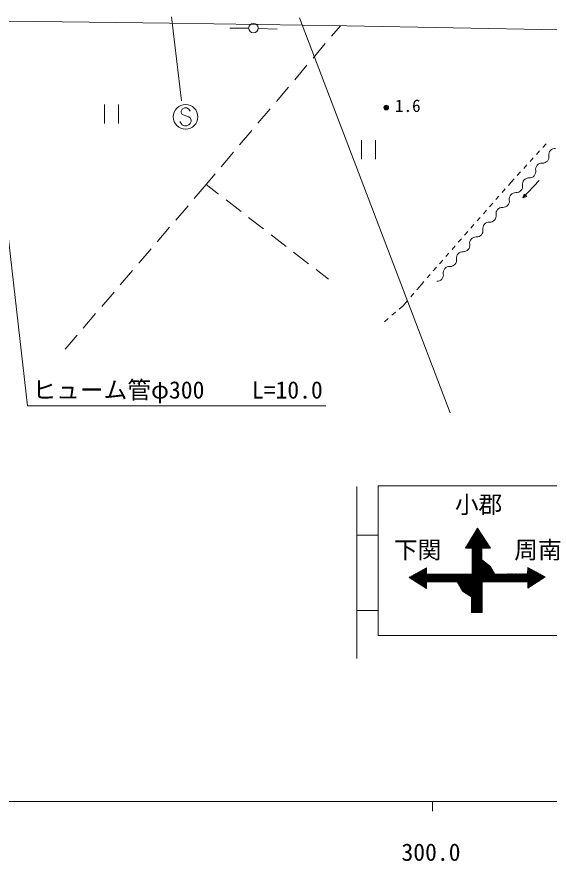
# Model space of a CAD drawing. Units: millimetres, scale not verified. Extents: x 40000 to 680000, y 20000 to 380000.
# Drawn here: x 324166 to 380306, y 198715 to 287775 of the extents above; entities that cross this region are included whole.
import ezdxf
from ezdxf.enums import TextEntityAlignment as Align

# ---------------------------------------------------------------- set-up
doc = ezdxf.new("R2010")
doc.units = ezdxf.units.MM
doc.header["$LTSCALE"] = 1000
for name, color, linetype, lineweight in [('M-BGD', 7, 'Continuous', 13), ('M-STR-HTXT', 7, 'Continuous', 13), ('M-STR-STRC', 7, 'Continuous', 13), ('M-TTL-BAND', 7, 'Continuous', 13)]:
    doc.layers.add(name, color=color, linetype=linetype, lineweight=lineweight)
doc.styles.add('ＭＳ ゴシック', font='')
doc.styles.get('ＭＳ ゴシック').set_extended_font_data('MS Gothic')

msp = doc.modelspace()

# ---------------------------------------------------------------- linework, layer by layer
at = {"layer": 'M-BGD'}
for p, q in [((357338, 285724), (358287, 286848)), ((348614, 286587), (346614, 286587)), ((349614, 286565), (351612, 286480)), ((355403, 283432), (356693, 284960)), ((353468, 281139), (354758, 282667)), ((351533, 278847), (352823, 280375)), ((333392, 278525), (333392, 276525)), ((334892, 278525), (334892, 276525)), ((349598, 276554), (350888, 278082)), ((347663, 274262), (348953, 275790)), ((360507, 274758), (360507, 272758)), ((362007, 274758), (362007, 272758)), ((379983, 274374), (379646, 274005)), ((345728, 271969), (347018, 273497)), ((379309, 273635), (378972, 273266)), ((378635, 272896), (378298, 272527)), ((377961, 272157), (377625, 271788)), ((344134, 270080), (345083, 271205)), ((377288, 271418), (376951, 271049)), ((342877, 268614), (344134, 270080)), ((344134, 270080), (345441, 269070)), ((376272, 270305), (376008, 270004)), ((376614, 270679), (376272, 270305)), ((379241, 270520), (377548, 268681)), ((375678, 269628), (375348, 269252)), ((377548, 268681), (377664, 269083)), ((377664, 269083), (377940, 268829)), ((346232, 268458), (347814, 267234)), ((374359, 268125), (374029, 267750)), ((375018, 268877), (374688, 268501)), ((377940, 268829), (377548, 268681)), ((340924, 266337), (342226, 267855)), ((373699, 267374), (373369, 266998)), ((348605, 266623), (350187, 265399)), ((373039, 266622), (372709, 266247)), ((338972, 264059), (340273, 265578)), ((372379, 265871), (372049, 265495)), ((350979, 264787), (352561, 263564)), ((371719, 265120), (371389, 264744)), ((371059, 264368), (370729, 263993)), ((337019, 261782), (338321, 263300)), ((353352, 262952), (354934, 261729)), ((369740, 262865), (369410, 262490)), ((370400, 263617), (370070, 263241)), ((369080, 262114), (368750, 261738)), ((335066, 259504), (336368, 261023)), ((355725, 261117), (357032, 260106)), ((368420, 261363), (368090, 260987)), ((367760, 260611), (367430, 260235)), ((366836, 259559), (366356, 258998)), ((367100, 259860), (366836, 259559)), ((333114, 257227), (334415, 258745)), ((366030, 258619), (365705, 258239)), ((365379, 257859), (364899, 257299)), ((364102, 256618), (363722, 256293)), ((364899, 257299), (364482, 256943)), ((331161, 254949), (332463, 256468)), ((363342, 255968), (362925, 255612)), ((329253, 252724), (330510, 254190))]:
    msp.add_line(p, q, dxfattribs=at)
msp.add_lwpolyline([(320429, 285968), (320434, 287345), (340252, 287125), (358963, 286838), (381387, 286408), (399416, 286013), (414360, 285726), (414342, 284972)], dxfattribs=at)
for centre, radius in [((349114, 286587), 500), ((363123, 278207), 250), ((363123, 278207), 204), ((363123, 278207), 159), ((363123, 278207), 114), ((363123, 278207), 68.2), ((363123, 278207), 22.7)]:
    msp.add_circle(centre, radius, dxfattribs=at)
for centre, start, end in [((380945, 273236), 87.03575, 189.37023), ((379622, 273017), 267.03575, 9.37023), ((379553, 271679), 87.03575, 189.37023), ((378161, 270121), 87.03575, 189.37023), ((378230, 271460), 267.03575, 9.37023), ((376838, 269903), 267.03575, 9.37023), ((376769, 268564), 87.03575, 189.37023), ((375446, 268346), 267.03575, 9.37023), ((375377, 267007), 87.03575, 189.37023), ((374054, 266789), 267.03575, 9.37023), ((373984, 265450), 87.03575, 189.37023), ((372592, 263893), 87.03575, 189.37023), ((372662, 265232), 267.03575, 9.37023), ((371270, 263675), 267.03575, 9.37023), ((371200, 262336), 87.03575, 189.37023), ((369877, 262117), 267.03575, 9.37023), ((369808, 260779), 87.03575, 189.37023), ((368485, 260560), 267.03575, 9.37023)]:
    msp.add_arc(centre, 670, start, end, dxfattribs=at)
at = {"layer": 'M-STR-HTXT'}
for p, q in [((320642, 287231), (325297, 246759)), ((325297, 246759), (356747, 246759))]:
    msp.add_line(p, q, dxfattribs=at)
at = {"layer": 'M-STR-STRC'}
for p, q in [((340488, 287775), (341528, 278913)), ((353978, 287668), (369872, 246012)), ((341604, 278054), (341486, 277818)), ((341840, 278173), (341604, 278054)), ((342077, 278173), (341840, 278173)), ((342313, 278054), (342077, 278173)), ((342431, 277818), (342313, 278054)), ((341486, 277818), (341486, 277700)), ((341486, 277700), (341604, 277463)), ((341604, 277463), (342313, 277227)), ((342313, 277227), (342431, 277109)), ((342431, 277109), (342550, 276873)), ((341486, 276518), (341368, 276754)), ((341604, 276400), (341486, 276518)), ((341840, 276282), (341604, 276400)), ((342077, 276282), (341840, 276282)), ((342313, 276400), (342077, 276282)), ((342431, 276518), (342313, 276400)), ((342550, 276754), (342431, 276518)), ((342550, 276873), (342550, 276754)), ((360010, 238226), (360010, 220092)), ((362284, 238302), (362284, 222532)), ((371503, 231782), (373078, 233342)), ((371710, 232123), (373024, 233425)), ((371917, 232464), (372970, 233508)), ((372123, 232805), (372916, 233591)), ((372330, 233146), (372863, 233674)), ((374041, 231858), (372494, 233418)), ((372536, 233487), (372809, 233757)), ((373783, 232256), (372546, 233503)), ((373525, 232654), (372598, 233588)), ((373267, 233051), (372649, 233674)), ((373009, 233449), (372701, 233759)), ((372743, 233828), (372755, 233840)), ((360010, 233111), (362284, 233111)), ((371594, 231735), (373132, 233260)), ((371728, 231732), (373185, 233177)), ((371863, 231729), (373239, 233094)), ((373224, 231170), (371926, 232479)), ((373224, 231308), (371978, 232565)), ((371998, 231726), (373293, 233011)), ((373224, 231445), (372029, 232650)), ((373223, 231583), (372081, 232735)), ((372132, 231723), (373347, 232928)), ((373223, 231721), (372133, 232821)), ((373335, 231745), (372184, 232906)), ((372184, 231639), (373401, 232845)), ((372184, 231503), (373454, 232762)), ((372185, 231367), (373508, 232679)), ((372185, 231231), (373562, 232596)), ((372185, 231095), (373616, 232513)), ((373472, 231745), (372236, 232991)), ((373609, 231744), (372288, 233076)), ((373746, 231743), (372339, 233162)), ((373883, 231743), (372391, 233247)), ((374019, 231742), (372443, 233332)), ((371574, 231735), (371513, 231797)), ((371713, 231732), (371564, 231882)), ((371852, 231729), (371616, 231967)), ((371991, 231726), (371668, 232053)), ((372130, 231724), (371719, 232138)), ((373225, 230757), (371771, 232223)), ((373224, 230895), (371823, 232309)), ((373224, 231033), (371874, 232394)), ((373225, 230620), (372184, 231670)), ((372186, 230959), (373670, 232430)), ((372186, 230823), (373723, 232347)), ((372186, 230687), (373223, 231715)), ((372187, 230551), (373223, 231579)), ((373254, 231745), (373777, 232264)), ((373391, 231745), (373831, 232182)), ((373527, 231744), (373885, 232099)), ((373664, 231744), (373939, 232016)), ((373801, 231743), (373992, 231933)), ((373938, 231743), (374046, 231850)), ((374075, 231742), (374100, 231767)), ((373225, 230482), (372184, 231532)), ((373225, 230344), (372185, 231394)), ((373225, 230207), (372185, 231256)), ((373226, 230069), (372185, 231118)), ((373226, 229931), (372186, 230981)), ((373226, 229794), (372186, 230843)), ((373226, 229656), (372186, 230705)), ((372187, 230415), (373224, 231443)), ((372188, 230280), (373224, 231307)), ((372188, 230144), (373224, 231171)), ((372188, 230008), (373224, 231035)), ((372189, 229872), (373224, 230899)), ((372189, 229736), (373225, 230763)), ((373226, 229519), (372187, 230567)), ((373227, 229381), (372187, 230429)), ((373227, 229243), (372188, 230292)), ((373227, 229106), (372188, 230154)), ((373209, 228987), (372188, 230016)), ((372189, 229600), (373225, 230627)), ((373072, 228987), (372189, 229878)), ((372190, 229464), (373225, 230491)), ((372190, 229328), (373225, 230355)), ((372191, 229192), (373225, 230218)), ((372191, 229056), (373226, 230082)), ((372259, 228988), (373226, 229946)), ((372396, 228987), (373226, 229810)), ((373225, 230404), (373274, 230453)), ((374496, 229143), (373225, 230398)), ((373225, 230262), (373353, 230391)), ((374504, 228995), (373225, 230257)), ((373226, 230120), (373432, 230329)), ((373226, 229978), (373512, 230267)), ((373226, 229836), (373591, 230205)), ((373226, 229694), (373671, 230144)), ((374362, 228994), (373226, 230117)), ((373226, 229551), (373750, 230082)), ((374221, 228993), (373226, 229976)), ((374080, 228992), (373226, 229835)), ((373227, 229409), (373830, 230020)), ((373227, 229267), (373909, 229958)), ((373227, 229125), (373988, 229896)), ((373231, 228987), (374068, 229834)), ((374305, 229472), (373456, 230311)), ((366068, 228940), (365697, 228540)), ((366294, 229062), (365768, 228494)), ((366520, 229184), (365838, 228449)), ((366746, 229306), (365909, 228403)), ((367375, 227579), (365967, 228886)), ((366972, 229428), (365980, 228358)), ((367376, 227692), (366044, 228927)), ((367199, 229550), (366051, 228313)), ((367376, 227804), (366121, 228969)), ((367370, 229613), (366122, 228267)), ((367371, 229492), (366192, 228222)), ((367377, 227917), (366198, 229010)), ((367372, 229372), (366263, 228176)), ((367377, 228029), (366275, 229052)), ((367373, 229251), (366334, 228131)), ((367378, 228142), (366352, 229093)), ((367374, 229131), (366405, 228086)), ((367478, 228161), (366429, 229135)), ((367375, 229010), (366476, 228040)), ((367600, 228161), (366506, 229176)), ((367465, 228985), (366547, 227995)), ((367722, 228161), (366583, 229218)), ((367578, 228985), (366617, 227949)), ((367844, 228161), (366660, 229259)), ((367691, 228985), (366688, 227904)), ((367966, 228161), (366737, 229301)), ((367804, 228985), (366759, 227859)), ((368087, 228161), (366814, 229342)), ((367917, 228985), (366830, 227813)), ((368209, 228161), (366891, 229384)), ((368030, 228985), (366901, 227768)), ((367375, 229048), (366968, 229425)), ((367374, 229162), (367045, 229467)), ((367373, 229276), (367122, 229508)), ((367372, 229389), (367199, 229550)), ((367371, 229503), (367276, 229592)), ((367370, 229617), (367353, 229633)), ((368143, 228985), (367379, 228161)), ((368331, 228161), (367442, 228985)), ((368256, 228985), (367492, 228161)), ((368453, 228161), (367564, 228985)), ((368369, 228986), (367604, 228161)), ((368575, 228161), (367686, 228985)), ((368482, 228986), (367717, 228161)), ((368696, 228161), (367807, 228985)), ((368595, 228986), (367830, 228161)), ((368818, 228161), (367929, 228985)), ((368708, 228986), (367943, 228161)), ((368940, 228161), (368051, 228985)), ((368821, 228986), (368056, 228161)), ((368934, 228986), (368169, 228161)), ((369062, 228161), (368173, 228985)), ((369047, 228986), (368282, 228161)), ((369184, 228161), (368294, 228985)), ((369160, 228986), (368395, 228161)), ((369305, 228160), (368416, 228986)), ((369273, 228986), (368507, 228161)), ((369427, 228160), (368538, 228986)), ((369386, 228986), (368620, 228161)), ((369549, 228160), (368659, 228986)), ((369499, 228986), (368733, 228161)), ((369671, 228160), (368781, 228986)), ((369611, 228986), (368846, 228161)), ((369793, 228160), (368903, 228986)), ((369724, 228986), (368959, 228161)), ((369914, 228160), (369024, 228986)), ((369837, 228986), (369072, 228161)), ((370036, 228160), (369146, 228986)), ((369950, 228986), (369185, 228161)), ((370158, 228160), (369268, 228986)), ((370063, 228986), (369298, 228160)), ((370280, 228160), (369389, 228986)), ((370176, 228986), (369410, 228160)), ((370402, 228160), (369511, 228986)), ((370289, 228986), (369523, 228160)), ((370523, 228160), (369633, 228986)), ((370402, 228986), (369636, 228160)), ((370515, 228986), (369749, 228160)), ((370645, 228160), (369755, 228986)), ((370628, 228986), (369862, 228160)), ((370767, 228160), (369876, 228986)), ((370741, 228986), (369975, 228160)), ((370889, 228160), (369998, 228986)), ((370854, 228986), (370088, 228160)), ((371011, 228160), (370120, 228986)), ((370967, 228986), (370201, 228160)), ((371132, 228160), (370241, 228986)), ((371080, 228986), (370313, 228160)), ((371254, 228159), (370363, 228986)), ((371193, 228986), (370426, 228160)), ((371376, 228159), (370485, 228986)), ((371306, 228986), (370539, 228160)), ((371498, 228159), (370606, 228986)), ((371419, 228986), (370652, 228160)), ((371620, 228159), (370728, 228986)), ((371532, 228986), (370765, 228160)), ((371741, 228159), (370850, 228986)), ((371645, 228986), (370878, 228160)), ((371863, 228159), (370972, 228986)), ((371758, 228986), (370991, 228160)), ((371985, 228159), (371093, 228986)), ((371871, 228986), (371104, 228160)), ((372107, 228159), (371215, 228986)), ((371984, 228987), (371216, 228160)), ((372097, 228987), (371329, 228159)), ((372229, 228159), (371337, 228986)), ((372210, 228987), (371442, 228159)), ((372350, 228159), (371458, 228986)), ((372322, 228987), (371555, 228159)), ((372472, 228159), (371580, 228986)), ((372435, 228987), (371668, 228159)), ((372594, 228159), (371702, 228986)), ((372548, 228987), (371781, 228159)), ((372716, 228159), (371823, 228986)), ((372661, 228987), (371894, 228159)), ((372837, 228159), (371945, 228986)), ((372774, 228987), (372007, 228159)), ((372959, 228159), (372067, 228987)), ((372887, 228987), (372119, 228159)), ((372936, 228987), (372189, 229740)), ((372800, 228987), (372189, 229603)), ((373081, 228159), (372189, 228987)), ((372663, 228987), (372190, 229465)), ((372527, 228987), (372190, 229327)), ((372390, 228987), (372191, 229189)), ((372254, 228988), (372191, 229051)), ((373000, 228987), (372232, 228159)), ((373203, 228159), (372310, 228987)), ((373113, 228987), (372345, 228159)), ((373230, 228247), (372432, 228987)), ((373226, 228987), (372458, 228159)), ((372534, 228987), (373226, 229674)), ((373229, 228360), (372554, 228987)), ((372671, 228987), (373226, 229538)), ((373229, 228473), (372675, 228987)), ((373229, 228586), (372797, 228987)), ((372808, 228987), (373227, 229402)), ((373228, 228700), (372919, 228987)), ((372946, 228987), (373227, 229266)), ((373228, 228813), (373040, 228987)), ((373083, 228987), (373227, 229130)), ((373227, 228926), (373162, 228987)), ((373220, 228987), (373227, 228994)), ((373938, 228991), (373226, 229694)), ((373797, 228990), (373226, 229554)), ((373655, 228990), (373227, 229413)), ((373514, 228989), (373227, 229272)), ((373373, 228988), (373227, 229131)), ((373231, 228987), (373227, 228991)), ((373227, 228983), (373231, 228987)), ((373227, 228966), (373981, 228164)), ((373228, 228644), (373596, 228989)), ((373228, 228757), (373474, 228988)), ((373228, 228870), (373353, 228988)), ((373229, 228417), (373839, 228991)), ((373229, 228530), (373718, 228990)), ((373230, 228190), (374083, 228992)), ((373230, 228304), (373961, 228991)), ((373317, 228159), (374204, 228993)), ((373321, 228987), (374094, 228165)), ((373373, 228988), (374137, 229762)), ((373434, 228988), (374207, 228166)), ((373439, 228160), (374326, 228994)), ((373514, 228989), (374189, 229672)), ((373547, 228989), (374320, 228166)), ((373561, 228161), (374448, 228994)), ((373655, 228990), (374241, 229583)), ((373660, 228990), (374433, 228167)), ((373683, 228162), (374569, 228995)), ((373773, 228990), (374546, 228168)), ((373797, 228990), (374293, 229493)), ((373805, 228163), (374691, 228996)), ((373886, 228991), (374659, 228169)), ((373926, 228164), (374813, 228997)), ((373938, 228991), (374345, 229403)), ((373999, 228992), (374772, 228170)), ((374048, 228164), (374934, 228998)), ((374080, 228992), (374397, 229314)), ((374112, 228992), (374885, 228170)), ((374170, 228165), (375056, 228998)), ((374221, 228993), (374449, 229224)), ((374225, 228993), (374997, 228171)), ((374292, 228166), (375178, 228999)), ((374338, 228994), (375110, 228172)), ((374362, 228994), (374501, 229134)), ((374414, 228167), (375299, 229000)), ((374451, 228994), (375223, 228173)), ((374504, 228995), (374553, 229045)), ((374535, 228168), (375421, 229001)), ((374564, 228995), (375336, 228174)), ((374657, 228169), (375543, 229001)), ((374677, 228996), (375449, 228174)), ((374779, 228170), (375664, 229002)), ((374790, 228997), (375562, 228175)), ((374901, 228171), (375786, 229003)), ((374903, 228997), (375675, 228176)), ((375016, 228998), (375788, 228177)), ((375023, 228171), (375908, 229004)), ((375128, 228999), (375900, 228178)), ((375144, 228172), (376029, 229004)), ((375241, 228999), (376013, 228179)), ((375266, 228173), (376151, 229005)), ((375354, 229000), (376126, 228179)), ((375388, 228174), (376273, 229006)), ((375467, 229001), (376239, 228180)), ((375510, 228175), (376394, 229007)), ((375580, 229002), (376352, 228181)), ((375631, 228176), (376516, 229007)), ((375693, 229002), (376465, 228182)), ((375753, 228177), (376638, 229008)), ((375806, 229003), (376578, 228183)), ((375875, 228178), (376759, 229009)), ((375919, 229004), (376691, 228183)), ((375997, 228178), (376881, 229010)), ((376032, 229004), (376803, 228184)), ((376119, 228179), (377003, 229010)), ((376145, 229005), (376916, 228185)), ((376240, 228180), (377124, 229011)), ((376258, 229006), (377029, 228186)), ((376362, 228181), (377246, 229012)), ((376371, 229006), (377142, 228187)), ((376484, 228182), (377368, 229013)), ((376484, 229007), (377255, 228187)), ((376597, 229008), (377368, 228188)), ((376606, 228183), (377489, 229013)), ((376710, 229009), (377481, 228189)), ((376728, 228184), (377611, 229014)), ((376823, 229009), (377594, 228190)), ((376849, 228185), (377733, 229015)), ((376936, 229010), (377707, 228191)), ((376971, 228185), (377854, 229016)), ((377049, 229011), (377819, 228191)), ((377093, 228186), (377976, 229017)), ((377162, 229011), (377932, 228192)), ((377215, 228187), (378525, 229419)), ((377275, 229012), (378045, 228193)), ((377336, 228188), (378602, 229378)), ((377388, 229013), (378526, 227803)), ((377458, 228189), (378679, 229337)), ((377501, 229014), (378596, 227849)), ((377580, 228190), (378756, 229296)), ((377614, 229014), (378667, 227894)), ((377702, 228191), (378834, 229255)), ((377727, 229015), (378737, 227940)), ((377824, 228192), (378911, 229214)), ((377840, 229016), (378808, 227986)), ((377945, 228192), (378988, 229173)), ((377953, 229016), (378878, 228032)), ((378043, 229307), (378293, 229542)), ((378043, 229193), (378370, 229501)), ((378043, 229079), (378447, 229460)), ((378043, 229283), (379090, 228170)), ((378043, 229162), (379019, 228124)), ((378043, 229042), (378949, 228078)), ((378044, 229649), (378061, 229665)), ((378044, 229644), (379301, 228307)), ((378044, 229535), (378138, 229624)), ((378044, 229421), (378216, 229583)), ((378044, 229524), (379231, 228261)), ((378044, 229403), (379160, 228216)), ((378046, 228173), (379065, 229132)), ((378047, 228061), (379143, 229091)), ((378049, 227948), (379220, 229050)), ((378050, 227836), (379297, 229009)), ((378051, 227724), (379374, 228968)), ((378052, 227611), (379452, 228927)), ((378053, 227499), (379529, 228886)), ((378216, 229583), (379372, 228353)), ((378443, 229462), (379442, 228399)), ((378670, 229342), (379513, 228445)), ((378897, 229221), (379583, 228491)), ((379124, 229101), (379654, 228537)), ((379351, 228980), (379724, 228583)), ((365616, 228696), (365555, 228630)), ((365809, 228467), (365583, 228678)), ((365842, 228818), (365626, 228585)), ((366204, 228215), (365660, 228719)), ((366598, 227962), (365736, 228761)), ((366992, 227709), (365813, 228802)), ((367375, 227467), (365890, 228844)), ((367378, 228161), (366971, 227722)), ((367377, 228038), (367042, 227677)), ((373232, 225541), (370612, 228161)), ((370635, 228098), (370698, 228161)), ((370688, 228010), (370839, 228161)), ((370741, 227922), (370980, 228161)), ((373232, 225683), (370754, 228161)), ((370794, 227833), (371121, 228161)), ((370847, 227745), (371263, 228161)), ((373232, 225824), (370895, 228161)), ((370900, 227657), (371404, 228160)), ((370953, 227568), (371545, 228160)), ((371007, 227480), (371686, 228160)), ((373232, 225966), (371037, 228161)), ((371060, 227392), (371828, 228160)), ((371113, 227303), (371969, 228160)), ((371166, 227215), (372110, 228159)), ((373232, 226107), (371178, 228161)), ((371243, 227151), (372251, 228159)), ((373232, 226249), (371320, 228160)), ((371330, 227096), (372393, 228159)), ((371417, 227042), (372534, 228159)), ((373231, 226390), (371462, 228160)), ((371504, 226987), (372675, 228159)), ((371590, 226933), (372816, 228159)), ((373231, 226532), (371603, 228160)), ((371677, 226878), (372958, 228158)), ((373231, 226674), (371745, 228160)), ((371764, 226823), (373099, 228158)), ((371851, 226769), (373230, 228148)), ((373231, 226815), (371886, 228160)), ((371938, 226714), (373230, 228007)), ((373231, 226957), (372028, 228160)), ((373231, 227098), (372170, 228159)), ((373231, 227240), (372311, 228159)), ((373231, 227381), (372453, 228159)), ((373228, 228867), (372571, 228159)), ((373231, 227523), (372595, 228159)), ((373228, 228745), (372684, 228159)), ((373230, 227664), (372736, 228159)), ((373228, 228624), (372797, 228159)), ((373230, 227806), (372878, 228158)), ((373229, 228503), (372910, 228159)), ((373230, 227947), (373019, 228158)), ((373229, 228382), (373022, 228159)), ((373230, 228260), (373135, 228159)), ((373230, 228089), (373161, 228158)), ((373228, 228845), (373869, 228163)), ((373228, 228723), (373756, 228162)), ((373229, 228602), (373643, 228161)), ((373229, 228481), (373530, 228161)), ((373229, 228360), (373417, 228160)), ((373230, 228238), (373304, 228159)), ((378046, 228192), (378455, 227757)), ((378047, 228070), (378385, 227711)), ((378435, 227743), (379606, 228845)), ((378827, 227999), (379683, 228804)), ((379220, 228254), (379760, 228763)), ((379577, 228860), (379795, 228629)), ((379612, 228510), (379838, 228722)), ((379804, 228739), (379865, 228674)), ((367377, 227916), (367113, 227632)), ((367376, 227794), (367184, 227586)), ((367376, 227671), (367255, 227541)), ((367375, 227549), (367325, 227495)), ((371884, 226748), (370788, 227844)), ((371502, 226988), (371001, 227489)), ((372024, 226659), (373230, 227865)), ((372111, 226605), (373230, 227724)), ((372115, 226043), (373231, 227159)), ((372116, 226185), (373231, 227300)), ((372117, 226328), (373231, 227441)), ((372118, 226470), (373231, 227583)), ((378049, 227948), (378314, 227665)), ((378050, 227825), (378244, 227619)), ((378051, 227703), (378173, 227573)), ((378053, 227581), (378103, 227527)), ((372108, 225187), (373231, 226311)), ((372109, 225330), (373231, 226452)), ((372110, 225472), (373231, 226593)), ((372111, 225615), (373231, 226735)), ((372112, 225757), (373231, 226876)), ((372114, 225900), (373231, 227017)), ((373232, 225117), (372116, 226233)), ((373232, 225258), (372117, 226373)), ((373232, 225400), (372118, 226514)), ((372107, 225045), (373232, 226169)), ((372557, 224944), (372110, 225391)), ((372698, 224944), (372111, 225531)), ((372840, 224944), (372112, 225671)), ((372981, 224944), (372113, 225812)), ((373122, 224944), (372114, 225952)), ((373233, 224975), (372115, 226093)), ((372147, 224944), (373232, 226028)), ((372289, 224944), (373232, 225887)), ((372430, 224944), (373232, 225746)), ((372571, 224944), (373232, 225604)), ((372713, 224944), (373232, 225463)), ((372854, 224944), (373232, 225322)), ((360010, 225140), (362284, 225140)), ((372132, 224944), (372106, 224970)), ((372274, 224944), (372108, 225110)), ((372415, 224944), (372109, 225250)), ((372996, 224944), (373232, 225180)), ((373137, 224944), (373232, 225039))]:
    msp.add_line(p, q, dxfattribs=at)
for points in [[(362284, 238302), (384345, 238302), (384345, 222532), (362284, 222532)], [(373225, 230491), (374118, 229795), (374582, 228995)]]:
    msp.add_lwpolyline(points, dxfattribs=at)
for points in [[(372184, 231722), (371477, 231737), (372752, 233844), (374116, 231742), (373223, 231746), (373227, 228987), (372191, 228988)], [(367376, 228985), (367369, 229642), (365527, 228648), (367375, 227464), (367378, 228161), (373230, 228159), (373227, 228987)], [(378043, 229017), (378044, 229674), (379893, 228692), (378054, 227495), (378046, 228193), (373230, 228159), (373227, 228987)], [(373230, 228159), (372996, 228158), (370597, 228161), (371181, 227190), (372119, 226600), (372106, 224944), (373233, 224944)]]:
    msp.add_lwpolyline(points, close=True, dxfattribs=at)
msp.add_circle((341959, 277227), 1300, dxfattribs=at)
at = {"layer": 'M-TTL-BAND'}
for p, q in [((40000, 205000), (579000, 205000)), ((368000, 205000), (368000, 204000))]:
    msp.add_line(p, q, dxfattribs=at)

# ---------------------------------------------------------------- texts
at = {"layer": 'M-BGD', "style": 'ＭＳ ゴシック'}
msp.add_text('1.6', height=1320, dxfattribs=at).set_placement((364056, 277346), align=Align.BOTTOM_LEFT)
at = {"layer": 'M-STR-HTXT', "style": 'ＭＳ ゴシック'}
msp.add_text('ヒューム管φ300\u3000\u3000L=10.0', height=1833, dxfattribs=at).set_placement((341122, 246959), align=Align.BOTTOM_CENTER)
at = {"layer": 'M-STR-STRC', "style": 'ＭＳ ゴシック'}
for s, p in [('小郡', (372863, 234865)), ('下関', (366432, 230081)), ('周南', (379134, 230081))]:
    msp.add_text(s, height=1833, dxfattribs=at).set_placement(p, align=Align.BOTTOM_CENTER)
at = {"layer": 'M-TTL-BAND', "style": 'ＭＳ ゴシック'}
msp.add_text('300.0', height=1833, dxfattribs=at).set_placement((367844, 198195), align=Align.BOTTOM_CENTER)

doc.saveas('drawing.dxf')
